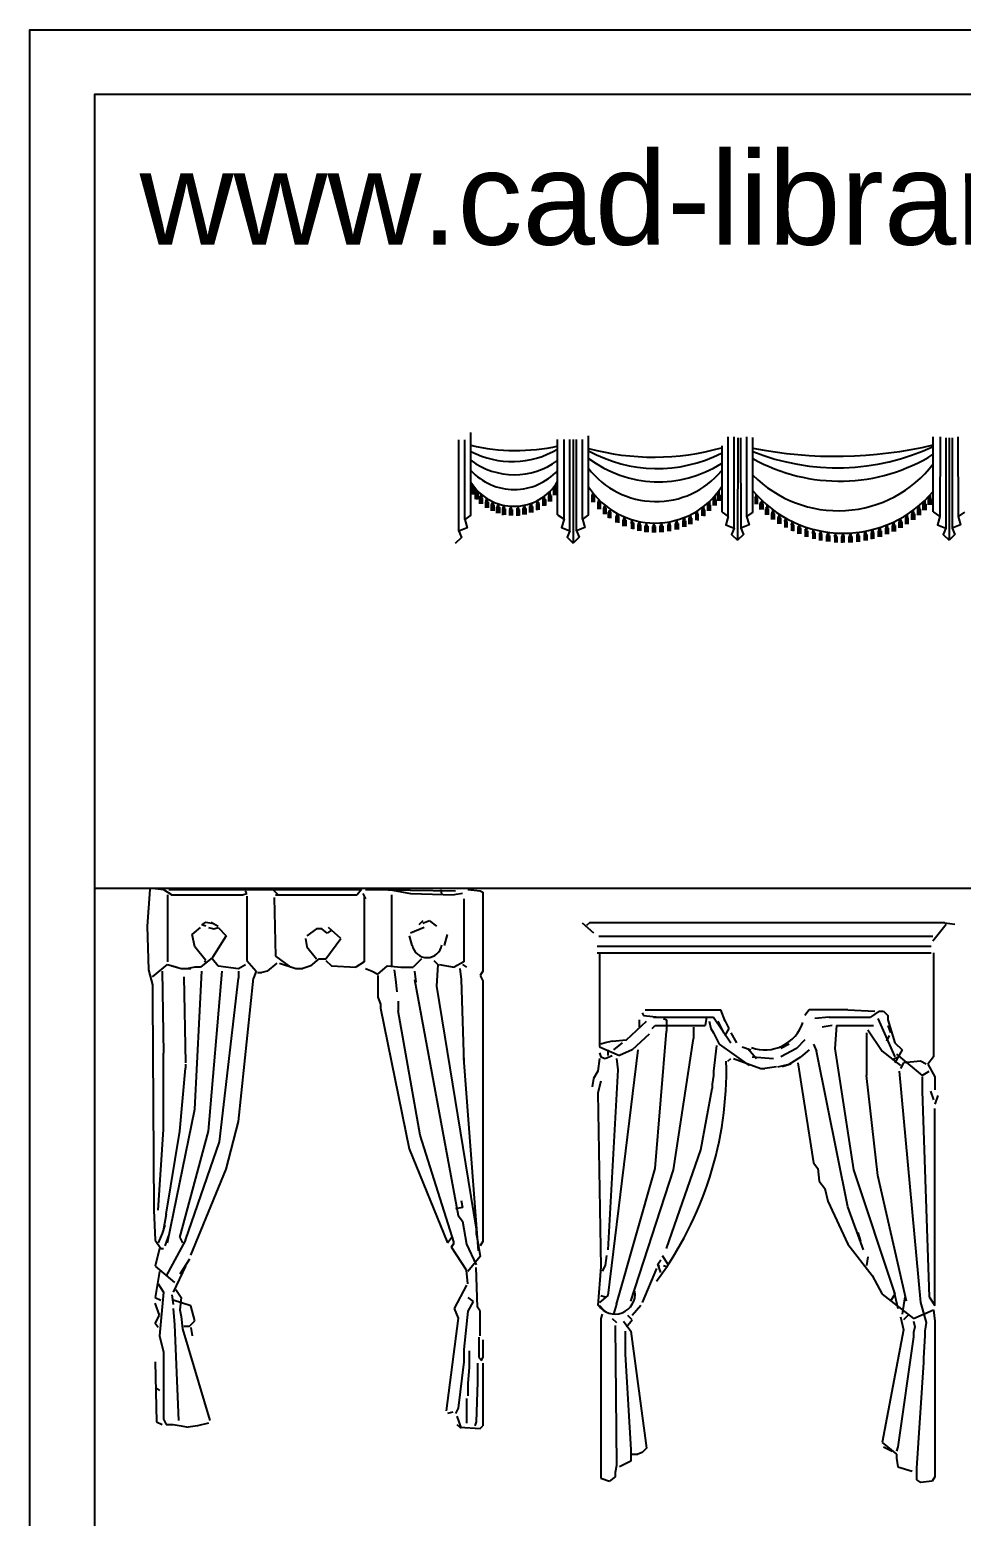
# Model space of a CAD drawing. Header units: inches. Extents: x 8.9 to 51.4, y 16 to 40.8.
# Drawn here: x 30.36 to 35.21, y 33.04 to 40.79 of the extents above; entities that cross this region are included whole.
import ezdxf

# ---------------------------------------------------------------- set-up
doc = ezdxf.new("R2010")
doc.units = ezdxf.units.IN
doc.header["$MEASUREMENT"] = 0
for name, color, linetype in [('02', 2, 'Continuous'), ('4', 4, 'Continuous'), ('kadrbm', 4, 'Continuous')]:
    doc.layers.add(name, color=color, linetype=linetype)
doc.styles.add('bmmm', font='swissel.ttf')

# ---------------------------------------------------------------- blocks, each defined once
blk = doc.blocks.new('kadrbm')
at = {"layer": 'kadrbm', "color": 4}
blk.add_lwpolyline([(0, 0), (0, 24.7972), (21, 24.7972), (21, 0), (0, 0)], close=True, dxfattribs=at)
blk.add_lwpolyline([(20.6631, 0.3257), (20.6631, 24.4603), (0.3369, 24.4603), (0.3369, 0.3257), (20.6631, 0.3257)], dxfattribs=at)
at = {"layer": 'kadrbm', "color": 211, "true_color": 0xf674fb, "style": 'bmmm'}
blk.add_text('www.cad-libraries.blogspot.com', height=0.485134, dxfattribs=at).set_placement((0.5726, 23.6772))

msp = doc.modelspace()

# ---------------------------------------------------------------- linework, layer by layer
at = {"layer": '02'}
for p, q in [((32.5967, 38.1775), (32.5967, 38.6527)), ((32.6271, 38.2373), (32.6271, 38.6527)), ((33.145, 38.2388), (33.145, 38.6541)), ((33.1755, 38.1789), (33.1755, 38.6541)), ((33.2098, 38.1789), (33.2098, 38.6541)), ((33.2402, 38.2388), (33.2402, 38.6541)), ((34.0009, 38.2529), (34.0009, 38.6683)), ((34.0314, 38.193), (34.0314, 38.6683)), ((34.0642, 38.6632), (34.0656, 38.193)), ((34.0949, 38.6683), (34.0961, 38.2529)), ((35.1045, 38.6683), (35.1033, 38.2529)), ((35.1351, 38.6632), (35.1337, 38.193)), ((35.1666, 38.6632), (35.168, 38.193)), ((35.1972, 38.6683), (35.1985, 38.2529)), ((32.6679, 38.4167), (32.6679, 38.4067)), ((32.6711, 38.4155), (32.6711, 38.4067)), ((33.0992, 38.417), (33.0992, 38.4036)), ((32.6771, 38.399), (32.662, 38.399)), ((32.6637, 38.399), (32.6637, 38.3672)), ((32.6694, 38.3989), (32.6694, 38.3677)), ((32.6726, 38.3989), (32.6726, 38.3677)), ((32.6771, 38.399), (32.6771, 38.3679)), ((32.6968, 38.3741), (32.6818, 38.3741)), ((32.6818, 38.3741), (32.6818, 38.3429)), ((32.6877, 38.3918), (32.6877, 38.3817)), ((32.6891, 38.3739), (32.6891, 38.3428)), ((32.6923, 38.3739), (32.6923, 38.3428)), ((32.6968, 38.3741), (32.6968, 38.3429)), ((32.705, 38.3509), (32.705, 38.3197)), ((32.7201, 38.3509), (32.705, 38.3509)), ((32.7067, 38.3509), (32.7067, 38.3191)), ((32.7109, 38.3686), (32.7109, 38.3585)), ((32.7124, 38.3507), (32.7124, 38.3196)), ((32.7141, 38.3673), (32.7141, 38.3585)), ((32.718, 38.3507), (32.718, 38.3196)), ((32.7396, 38.3479), (32.7396, 38.3374)), ((32.7428, 38.347), (32.7428, 38.3374)), ((33.0065, 38.3366), (33.0065, 38.3267)), ((33.0476, 38.3411), (33.0325, 38.3411)), ((33.0342, 38.3411), (33.0342, 38.3093)), ((33.0367, 38.341), (33.0367, 38.3098)), ((33.0384, 38.3579), (33.0384, 38.3488)), ((33.0416, 38.3603), (33.0416, 38.3488)), ((33.0455, 38.341), (33.0455, 38.3098)), ((33.0476, 38.3411), (33.0476, 38.31)), ((33.0773, 38.3635), (33.0623, 38.3635)), ((33.064, 38.3635), (33.064, 38.3317)), ((33.0682, 38.3817), (33.0682, 38.3711)), ((33.0696, 38.3633), (33.0696, 38.3322)), ((33.0714, 38.3845), (33.0714, 38.3711)), ((33.0728, 38.3633), (33.0728, 38.3322)), ((33.0773, 38.3635), (33.0773, 38.3323)), ((33.1052, 38.396), (33.0901, 38.396)), ((33.0901, 38.396), (33.0901, 38.3648)), ((33.0918, 38.396), (33.0918, 38.3642)), ((33.096, 38.4135), (33.096, 38.4036)), ((33.0975, 38.3958), (33.0975, 38.3647)), ((33.1031, 38.3958), (33.1031, 38.3647)), ((33.3025, 38.3597), (33.2874, 38.3597)), ((33.2894, 38.3595), (33.2894, 38.3284)), ((33.2933, 38.3786), (33.2933, 38.3674)), ((33.2951, 38.3595), (33.2951, 38.3284)), ((33.2965, 38.3745), (33.2965, 38.3674)), ((33.3008, 38.3597), (33.3008, 38.3279)), ((33.3025, 38.3597), (33.3025, 38.3285)), ((33.3245, 38.3427), (33.3245, 38.3312)), ((33.3277, 38.3395), (33.3277, 38.3312)), ((33.9362, 38.3422), (33.9211, 38.3422)), ((33.9211, 38.3422), (33.9211, 38.311)), ((33.9288, 38.342), (33.9288, 38.3109)), ((33.9302, 38.3598), (33.9302, 38.3498)), ((33.9344, 38.3422), (33.9344, 38.3104)), ((33.9362, 38.3422), (33.9362, 38.311)), ((33.9569, 38.3665), (33.9418, 38.3665)), ((33.9439, 38.3664), (33.9439, 38.3352)), ((33.9463, 38.3664), (33.9463, 38.3352)), ((33.951, 38.387), (33.951, 38.3742)), ((33.9552, 38.3665), (33.9552, 38.3347)), ((33.9569, 38.3665), (33.9569, 38.3354)), ((34.1531, 38.3494), (34.138, 38.3494)), ((34.1401, 38.3492), (34.1401, 38.3181)), ((34.1425, 38.3492), (34.1425, 38.3181)), ((34.144, 38.3698), (34.144, 38.357)), ((34.1472, 38.367), (34.1472, 38.357)), ((34.1489, 38.3492), (34.1489, 38.3181)), ((34.1514, 38.3494), (34.1514, 38.3176)), ((34.1749, 38.3378), (34.1749, 38.3296)), ((35.0241, 38.3362), (35.0241, 38.3249)), ((35.0578, 38.3448), (35.0427, 38.3448)), ((35.0427, 38.3448), (35.0427, 38.3136)), ((35.0469, 38.3446), (35.0469, 38.3135)), ((35.0487, 38.3623), (35.0487, 38.3524)), ((35.0519, 38.3644), (35.0519, 38.3524)), ((35.0533, 38.3446), (35.0533, 38.3135)), ((35.0578, 38.3448), (35.0578, 38.3136)), ((32.7487, 38.3297), (32.7337, 38.3297)), ((32.7354, 38.3297), (32.7354, 38.2979)), ((32.741, 38.3296), (32.741, 38.2984)), ((32.7442, 38.3296), (32.7442, 38.2984)), ((32.7487, 38.3297), (32.7487, 38.2986)), ((32.7789, 38.3147), (32.7638, 38.3147)), ((32.7655, 38.3147), (32.7655, 38.283)), ((32.768, 38.3146), (32.768, 38.2834)), ((32.7698, 38.3317), (32.7698, 38.3224)), ((32.7712, 38.3146), (32.7712, 38.2834)), ((32.773, 38.3311), (32.773, 38.3224)), ((32.7789, 38.3147), (32.7789, 38.2836)), ((32.7934, 38.3017), (32.7934, 38.2705)), ((32.8084, 38.3017), (32.7934, 38.3017)), ((32.7975, 38.3015), (32.7975, 38.2704)), ((32.7993, 38.3193), (32.7993, 38.3094)), ((32.8025, 38.3189), (32.8025, 38.3094)), ((32.8039, 38.3015), (32.8039, 38.2704)), ((32.8084, 38.3017), (32.8084, 38.2705)), ((32.8373, 38.2927), (32.8222, 38.2927)), ((32.8239, 38.2927), (32.8239, 38.261)), ((32.8264, 38.2926), (32.8264, 38.2614)), ((32.8282, 38.3114), (32.8282, 38.3004)), ((32.8314, 38.3114), (32.8314, 38.3004)), ((32.8353, 38.2926), (32.8353, 38.2614)), ((32.8373, 38.2927), (32.8373, 38.2616)), ((32.8743, 38.2905), (32.8592, 38.2905)), ((32.8609, 38.2905), (32.8609, 38.2587)), ((32.8634, 38.2904), (32.8634, 38.2592)), ((32.8651, 38.3081), (32.8651, 38.2982)), ((32.8666, 38.2904), (32.8666, 38.2592)), ((32.8683, 38.3087), (32.8683, 38.2982)), ((32.8743, 38.2905), (32.8743, 38.2594)), ((32.9115, 38.289), (32.8964, 38.289)), ((32.8981, 38.289), (32.8981, 38.2572)), ((32.9038, 38.2888), (32.9038, 38.2577)), ((32.9055, 38.3081), (32.9055, 38.2966)), ((32.907, 38.2888), (32.907, 38.2577)), ((32.9115, 38.289), (32.9115, 38.2578)), ((32.9304, 38.2944), (32.9304, 38.2633)), ((32.9455, 38.2944), (32.9304, 38.2944)), ((32.9346, 38.2943), (32.9346, 38.2631)), ((32.9396, 38.3122), (32.9396, 38.3021)), ((32.941, 38.2943), (32.941, 38.2631)), ((32.9455, 38.2944), (32.9455, 38.2633)), ((32.9655, 38.3048), (32.9655, 38.2737)), ((32.9806, 38.3048), (32.9655, 38.3048)), ((32.9697, 38.3047), (32.9697, 38.2735)), ((32.9729, 38.3047), (32.9729, 38.2735)), ((32.9746, 38.3223), (32.9746, 38.3125)), ((32.9806, 38.3048), (32.9806, 38.2737)), ((33.0006, 38.319), (33.0006, 38.2879)), ((33.0157, 38.319), (33.0006, 38.319)), ((33.0023, 38.319), (33.0023, 38.2872)), ((33.008, 38.3189), (33.008, 38.2877)), ((33.0136, 38.3189), (33.0136, 38.2877)), ((33.3337, 38.3235), (33.3186, 38.3235)), ((33.3206, 38.3234), (33.3206, 38.2922)), ((33.3231, 38.3234), (33.3231, 38.2922)), ((33.3263, 38.3234), (33.3263, 38.2922)), ((33.3337, 38.3235), (33.3337, 38.2924)), ((33.364, 38.2969), (33.3489, 38.2969)), ((33.351, 38.2968), (33.351, 38.2656)), ((33.3534, 38.2968), (33.3534, 38.2656)), ((33.3549, 38.3145), (33.3549, 38.3046)), ((33.3566, 38.2968), (33.3566, 38.2656)), ((33.3581, 38.312), (33.3581, 38.3046)), ((33.3623, 38.2969), (33.3623, 38.2651)), ((33.3905, 38.2768), (33.3754, 38.2768)), ((33.3754, 38.2768), (33.3754, 38.2457)), ((33.3799, 38.2767), (33.3799, 38.2455)), ((33.3831, 38.2767), (33.3831, 38.2455)), ((33.3846, 38.2921), (33.3846, 38.2845)), ((33.3863, 38.2767), (33.3863, 38.2455)), ((33.4207, 38.2697), (33.4207, 38.2606)), ((33.4239, 38.268), (33.4239, 38.2606)), ((33.8005, 38.261), (33.8005, 38.2529)), ((33.8037, 38.2628), (33.8037, 38.2529)), ((33.8439, 38.2649), (33.8288, 38.2649)), ((33.8308, 38.2647), (33.8308, 38.2336)), ((33.8333, 38.2647), (33.8333, 38.2336)), ((33.8347, 38.2799), (33.8347, 38.2725)), ((33.8379, 38.2825), (33.8379, 38.2725)), ((33.8397, 38.2647), (33.8397, 38.2336)), ((33.8421, 38.2649), (33.8421, 38.2331)), ((33.8772, 38.2875), (33.8621, 38.2875)), ((33.8621, 38.2875), (33.8621, 38.2564)), ((33.8666, 38.2874), (33.8666, 38.2562)), ((33.868, 38.3027), (33.868, 38.2952)), ((33.8712, 38.3052), (33.8712, 38.2952)), ((33.8755, 38.2875), (33.8755, 38.2557)), ((33.8772, 38.2875), (33.8772, 38.2564)), ((33.908, 38.3144), (33.8929, 38.3144)), ((33.8929, 38.3144), (33.8929, 38.2833)), ((33.8974, 38.3143), (33.8974, 38.2831)), ((33.8988, 38.3285), (33.8988, 38.3221)), ((33.902, 38.332), (33.902, 38.3221)), ((33.9038, 38.3143), (33.9038, 38.2831)), ((33.9062, 38.3144), (33.9062, 38.2826)), ((34.1808, 38.3219), (34.1658, 38.3219)), ((34.1658, 38.3219), (34.1658, 38.2907)), ((34.1678, 38.3217), (34.1678, 38.2906)), ((34.1735, 38.3217), (34.1735, 38.2906)), ((34.1808, 38.3219), (34.1808, 38.2907)), ((34.2099, 38.2932), (34.1949, 38.2932)), ((34.1949, 38.2932), (34.1949, 38.2621)), ((34.1969, 38.2931), (34.1969, 38.2619)), ((34.2008, 38.3143), (34.2008, 38.3009)), ((34.2026, 38.2931), (34.2026, 38.2619)), ((34.204, 38.3116), (34.204, 38.3009)), ((34.2082, 38.2932), (34.2082, 38.2614)), ((34.2404, 38.269), (34.2254, 38.269)), ((34.2254, 38.269), (34.2254, 38.2378)), ((34.2299, 38.2688), (34.2299, 38.2377)), ((34.2313, 38.2898), (34.2313, 38.2767)), ((34.2331, 38.2688), (34.2331, 38.2377)), ((34.2404, 38.269), (34.2404, 38.2378)), ((34.2632, 38.2673), (34.2632, 38.2547)), ((34.2664, 38.2646), (34.2664, 38.2547)), ((34.9295, 38.262), (34.9295, 38.2527)), ((34.9327, 38.2641), (34.9327, 38.2527)), ((34.9705, 38.2669), (34.9554, 38.2669)), ((34.9554, 38.2669), (34.9554, 38.2358)), ((34.9596, 38.2668), (34.9596, 38.2356)), ((34.9628, 38.2668), (34.9628, 38.2356)), ((34.9645, 38.2861), (34.9645, 38.2746)), ((34.9705, 38.2669), (34.9705, 38.2358)), ((35.001, 38.2912), (34.9859, 38.2912)), ((34.9859, 38.2912), (34.9859, 38.26)), ((34.9901, 38.291), (34.9901, 38.2599)), ((34.9933, 38.291), (34.9933, 38.2599)), ((34.995, 38.3101), (34.995, 38.2989)), ((35.001, 38.2912), (35.001, 38.26)), ((35.0301, 38.3173), (35.015, 38.3173)), ((35.015, 38.3173), (35.015, 38.2861)), ((35.0167, 38.3173), (35.0167, 38.2855)), ((35.0209, 38.3331), (35.0209, 38.3249)), ((35.0224, 38.3171), (35.0224, 38.286)), ((35.0301, 38.3173), (35.0301, 38.2861)), ((33.4298, 38.2529), (33.4147, 38.2529)), ((33.4147, 38.2529), (33.4147, 38.2218)), ((33.4168, 38.2528), (33.4168, 38.2216)), ((33.4256, 38.2528), (33.4256, 38.2216)), ((33.4281, 38.2529), (33.4281, 38.2211)), ((33.4661, 38.2337), (33.451, 38.2337)), ((33.451, 38.2337), (33.451, 38.2026)), ((33.4556, 38.2336), (33.4556, 38.2024)), ((33.457, 38.252), (33.457, 38.2414)), ((33.4588, 38.2336), (33.4588, 38.2024)), ((33.462, 38.2336), (33.462, 38.2024)), ((33.4661, 38.2337), (33.4661, 38.2026)), ((33.5063, 38.2196), (33.4912, 38.2196)), ((33.4957, 38.2195), (33.4957, 38.1883)), ((33.4972, 38.2372), (33.4972, 38.2273)), ((33.4989, 38.2195), (33.4989, 38.1883)), ((33.5046, 38.2196), (33.5046, 38.1878)), ((33.5063, 38.2196), (33.5063, 38.1885)), ((33.5439, 38.2098), (33.5288, 38.2098)), ((33.5288, 38.2098), (33.5288, 38.1786)), ((33.5333, 38.2096), (33.5333, 38.1785)), ((33.5348, 38.2274), (33.5348, 38.2175)), ((33.538, 38.2274), (33.538, 38.2175)), ((33.5397, 38.2096), (33.5397, 38.1785)), ((33.5439, 38.2098), (33.5439, 38.1786)), ((33.5811, 38.2038), (33.566, 38.2038)), ((33.566, 38.2038), (33.566, 38.1727)), ((33.568, 38.2037), (33.568, 38.1725)), ((33.5719, 38.2214), (33.5719, 38.2115)), ((33.5737, 38.2037), (33.5737, 38.1725)), ((33.5794, 38.2038), (33.5794, 38.172)), ((33.5811, 38.2038), (33.5811, 38.1727)), ((33.6208, 38.2017), (33.6057, 38.2017)), ((33.6057, 38.2017), (33.6057, 38.1705)), ((33.6078, 38.2015), (33.6078, 38.1704)), ((33.6117, 38.2193), (33.6117, 38.2093)), ((33.6134, 38.2015), (33.6134, 38.1704)), ((33.6191, 38.2017), (33.6191, 38.1699)), ((33.6595, 38.2023), (33.6444, 38.2023)), ((33.6444, 38.2023), (33.6444, 38.1711)), ((33.6464, 38.2021), (33.6464, 38.171)), ((33.6503, 38.22), (33.6503, 38.2099)), ((33.6521, 38.2021), (33.6521, 38.171)), ((33.6535, 38.2203), (33.6535, 38.2099)), ((33.6595, 38.2023), (33.6595, 38.1711)), ((33.7003, 38.2081), (33.6852, 38.2081)), ((33.6852, 38.2081), (33.6852, 38.1769)), ((33.6872, 38.2079), (33.6872, 38.1768)), ((33.6929, 38.2079), (33.6929, 38.1768)), ((33.6943, 38.2258), (33.6943, 38.2157)), ((33.6986, 38.2081), (33.6986, 38.1763)), ((33.7387, 38.2175), (33.7237, 38.2175)), ((33.7237, 38.2175), (33.7237, 38.1863)), ((33.7282, 38.2173), (33.7282, 38.1862)), ((33.7296, 38.234), (33.7296, 38.2251)), ((33.7314, 38.2173), (33.7314, 38.1862)), ((33.7328, 38.2351), (33.7328, 38.2251)), ((33.7387, 38.2175), (33.7387, 38.1863)), ((33.7781, 38.2311), (33.763, 38.2311)), ((33.763, 38.2311), (33.763, 38.2)), ((33.7675, 38.231), (33.7675, 38.1998)), ((33.7689, 38.2471), (33.7689, 38.2388)), ((33.7721, 38.2487), (33.7721, 38.2388)), ((33.7739, 38.231), (33.7739, 38.1998)), ((33.7781, 38.2311), (33.7781, 38.2)), ((33.8097, 38.2452), (33.7946, 38.2452)), ((33.7946, 38.2452), (33.7946, 38.2141)), ((33.7966, 38.2451), (33.7966, 38.2139)), ((33.8055, 38.2451), (33.8055, 38.2139)), ((33.8097, 38.2452), (33.8097, 38.2141)), ((34.2723, 38.2471), (34.2572, 38.2471)), ((34.2593, 38.2469), (34.2593, 38.2158)), ((34.2649, 38.2469), (34.2649, 38.2158)), ((34.2706, 38.2471), (34.2706, 38.2153)), ((34.2723, 38.2471), (34.2723, 38.2159)), ((34.3063, 38.2272), (34.2912, 38.2272)), ((34.2957, 38.227), (34.2957, 38.1959)), ((34.2971, 38.2465), (34.2971, 38.2349)), ((34.2989, 38.227), (34.2989, 38.1959)), ((34.3021, 38.227), (34.3021, 38.1959)), ((34.3063, 38.2272), (34.3063, 38.196)), ((34.3412, 38.2092), (34.3261, 38.2092)), ((34.3306, 38.209), (34.3306, 38.1779)), ((34.332, 38.2281), (34.332, 38.2168)), ((34.3338, 38.209), (34.3338, 38.1779)), ((34.3395, 38.2092), (34.3395, 38.1774)), ((34.3412, 38.2092), (34.3412, 38.178)), ((34.3765, 38.1939), (34.3614, 38.1939)), ((34.3635, 38.1938), (34.3635, 38.1626)), ((34.3674, 38.2123), (34.3674, 38.2016)), ((34.3691, 38.1938), (34.3691, 38.1626)), ((34.3748, 38.1939), (34.3748, 38.1622)), ((34.3765, 38.1939), (34.3765, 38.1628)), ((34.4043, 38.1985), (34.4043, 38.1864)), ((34.4075, 38.1974), (34.4075, 38.1864)), ((34.442, 38.1871), (34.442, 38.1766)), ((34.7506, 38.185), (34.7506, 38.1755)), ((34.7538, 38.1858), (34.7538, 38.1755)), ((34.7883, 38.1958), (34.7883, 38.1864)), ((34.7915, 38.1969), (34.7915, 38.1864)), ((34.8344, 38.1919), (34.8193, 38.1919)), ((34.8193, 38.1919), (34.8193, 38.1607)), ((34.8235, 38.1917), (34.8235, 38.1606)), ((34.8253, 38.209), (34.8253, 38.1996)), ((34.8285, 38.2103), (34.8285, 38.1996)), ((34.8299, 38.1917), (34.8299, 38.1606)), ((34.8344, 38.1919), (34.8344, 38.1607)), ((34.8697, 38.2071), (34.8547, 38.2071)), ((34.8547, 38.2071), (34.8547, 38.176)), ((34.8564, 38.2071), (34.8564, 38.1753)), ((34.8606, 38.2242), (34.8606, 38.2148)), ((34.862, 38.207), (34.862, 38.1758)), ((34.8638, 38.2258), (34.8638, 38.2148)), ((34.8697, 38.2071), (34.8697, 38.176)), ((34.9046, 38.2251), (34.8895, 38.2251)), ((34.8895, 38.2251), (34.8895, 38.194)), ((34.8937, 38.225), (34.8937, 38.1938)), ((34.8955, 38.242), (34.8955, 38.2328)), ((34.8987, 38.2437), (34.8987, 38.2328)), ((34.9001, 38.225), (34.9001, 38.1938)), ((34.9046, 38.2251), (34.9046, 38.194)), ((34.9386, 38.245), (34.9235, 38.245)), ((34.9235, 38.245), (34.9235, 38.2139)), ((34.9277, 38.2449), (34.9277, 38.2137)), ((34.9341, 38.2449), (34.9341, 38.2137)), ((34.9366, 38.2449), (34.9366, 38.2137)), ((34.4135, 38.1787), (34.3984, 38.1787)), ((34.4004, 38.1786), (34.4004, 38.1474)), ((34.4029, 38.1786), (34.4029, 38.1474)), ((34.4061, 38.1786), (34.4061, 38.1474)), ((34.4135, 38.1787), (34.4135, 38.1476)), ((34.4511, 38.1689), (34.4361, 38.1689)), ((34.4406, 38.1688), (34.4406, 38.1376)), ((34.4438, 38.1688), (34.4438, 38.1376)), ((34.447, 38.1688), (34.447, 38.1376)), ((34.4511, 38.1689), (34.4511, 38.1378)), ((34.4888, 38.1604), (34.4737, 38.1604)), ((34.4758, 38.1602), (34.4758, 38.1291)), ((34.4782, 38.1602), (34.4782, 38.1291)), ((34.4797, 38.1783), (34.4797, 38.168)), ((34.4829, 38.1779), (34.4829, 38.168)), ((34.4846, 38.1602), (34.4846, 38.1291)), ((34.4871, 38.1604), (34.4871, 38.1286)), ((34.5276, 38.1544), (34.5125, 38.1544)), ((34.5125, 38.1544), (34.5125, 38.1232)), ((34.517, 38.1542), (34.517, 38.1231)), ((34.5185, 38.1719), (34.5185, 38.162)), ((34.5217, 38.1719), (34.5217, 38.162)), ((34.5234, 38.1542), (34.5234, 38.1231)), ((34.5276, 38.1544), (34.5276, 38.1232)), ((34.5662, 38.1499), (34.5511, 38.1499)), ((34.5556, 38.1497), (34.5556, 38.1186)), ((34.5571, 38.1674), (34.5571, 38.1575)), ((34.5588, 38.1497), (34.5588, 38.1186)), ((34.562, 38.1497), (34.562, 38.1186)), ((34.5662, 38.1499), (34.5662, 38.1187)), ((34.5904, 38.1487), (34.5904, 38.1176)), ((34.6054, 38.1487), (34.5904, 38.1487)), ((34.5921, 38.1487), (34.5921, 38.1169)), ((34.5963, 38.1663), (34.5963, 38.1564)), ((34.6009, 38.1486), (34.6009, 38.1174)), ((34.6034, 38.1486), (34.6034, 38.1174)), ((34.6447, 38.1499), (34.6296, 38.1499)), ((34.6296, 38.1499), (34.6296, 38.1187)), ((34.6338, 38.1497), (34.6338, 38.1186)), ((34.6356, 38.1674), (34.6356, 38.1575)), ((34.6388, 38.1674), (34.6388, 38.1575)), ((34.6402, 38.1497), (34.6402, 38.1186)), ((34.6447, 38.1499), (34.6447, 38.1187)), ((34.6833, 38.1533), (34.6682, 38.1533)), ((34.6699, 38.1533), (34.6699, 38.1215)), ((34.6742, 38.1709), (34.6742, 38.161)), ((34.6756, 38.1532), (34.6756, 38.122)), ((34.6774, 38.1712), (34.6774, 38.161)), ((34.6788, 38.1532), (34.6788, 38.122)), ((34.6833, 38.1533), (34.6833, 38.1222)), ((34.7221, 38.1593), (34.707, 38.1593)), ((34.7087, 38.1593), (34.7087, 38.1275)), ((34.713, 38.1769), (34.713, 38.167)), ((34.7144, 38.1592), (34.7144, 38.128)), ((34.7162, 38.1774), (34.7162, 38.167)), ((34.7176, 38.1592), (34.7176, 38.128)), ((34.7221, 38.1593), (34.7221, 38.1282)), ((34.7598, 38.1679), (34.7447, 38.1679)), ((34.7447, 38.1679), (34.7447, 38.1367)), ((34.7464, 38.1679), (34.7464, 38.1361)), ((34.7553, 38.1677), (34.7553, 38.1366)), ((34.7577, 38.1677), (34.7577, 38.1366)), ((34.7974, 38.1787), (34.7823, 38.1787)), ((34.7823, 38.1787), (34.7823, 38.1476)), ((34.7865, 38.1786), (34.7865, 38.1474)), ((34.7954, 38.1786), (34.7954, 38.1474)), ((34.7974, 38.1787), (34.7974, 38.1476)), ((30.9866, 36.3108), (30.9723, 36.1187)), ((31.0008, 36.3179), (31.0577, 36.3108)), ((31.0577, 36.3108), (31.1004, 36.2823)), ((31.079, 36.2823), (31.079, 35.9338)), ((31.0861, 36.3108), (32.0889, 36.3108)), ((31.1004, 36.2823), (31.4702, 36.2823)), ((31.4702, 36.2823), (31.4915, 36.2894)), ((31.4915, 36.2894), (31.4844, 36.3037)), ((31.4915, 36.2752), (31.4915, 35.9409)), ((31.6266, 36.3108), (31.6551, 36.2823)), ((31.6338, 36.2681), (31.6409, 35.9623)), ((31.6409, 36.2823), (32.0676, 36.2823)), ((32.0889, 36.3108), (32.0676, 36.2823)), ((32.096, 36.2894), (32.1103, 36.261)), ((32.1031, 36.2752), (32.1031, 35.9338)), ((32.1103, 36.3108), (32.5797, 36.3037)), ((32.2312, 36.3108), (32.345, 36.2894)), ((32.2454, 36.2823), (32.2454, 35.9125)), ((32.345, 36.2894), (32.5725, 36.2823)), ((32.5014, 36.3108), (32.5085, 36.2823)), ((32.6152, 36.2894), (32.5725, 36.2823)), ((32.6223, 36.261), (32.6223, 35.9338)), ((32.6437, 36.3108), (32.7077, 36.3037)), ((32.7077, 36.3037), (32.7219, 36.2965)), ((32.7219, 36.2965), (32.7219, 35.8841)), ((30.9723, 36.1187), (30.9795, 35.8912)), ((31.207, 36.0761), (31.2497, 36.1116)), ((31.2568, 36.1259), (31.2782, 36.1401)), ((31.2782, 36.1187), (31.2568, 36.1259)), ((31.2782, 36.1401), (31.3208, 36.133)), ((31.2924, 36.1116), (31.3208, 36.1045)), ((31.3066, 36.1401), (31.3422, 36.1187)), ((31.3208, 36.1045), (31.3422, 36.1116)), ((31.3422, 36.1116), (31.3848, 36.069)), ((31.8542, 36.1045), (31.8044, 36.069)), ((31.8827, 36.1045), (31.8542, 36.1045)), ((31.9111, 36.0832), (31.8827, 36.1045)), ((31.9325, 36.0974), (31.9111, 36.0832)), ((31.9822, 36.0547), (31.9182, 36.1116)), ((32.4161, 36.1116), (32.345, 36.0832)), ((32.409, 36.1472), (32.3876, 36.1259)), ((32.4445, 36.1472), (32.409, 36.133)), ((32.4445, 36.1472), (32.4801, 36.1187)), ((33.2395, 36.1369), (33.2991, 36.0848)), ((33.2767, 36.1369), (33.2619, 36.122)), ((35.1294, 36.1369), (33.2767, 36.1369)), ((35.1294, 36.1369), (35.1814, 36.1294)), ((31.2213, 36.0121), (31.207, 36.0761)), ((31.3848, 36.069), (31.3137, 35.9552)), ((31.7973, 36.0547), (31.8044, 36.0121)), ((31.904, 35.9481), (31.9822, 36.0547)), ((32.3378, 36.069), (32.3521, 36.0192)), ((32.5228, 36.0192), (32.537, 36.0761)), ((31.2782, 35.9409), (31.2213, 36.0121)), ((31.3137, 35.9552), (31.2497, 35.9054)), ((31.271, 35.9338), (31.2782, 35.9409)), ((31.3137, 35.9481), (31.3422, 35.9125)), ((31.4915, 35.9409), (31.5413, 35.8841)), ((31.6409, 35.9623), (31.7191, 35.9054)), ((31.8044, 36.0121), (31.8542, 35.9481)), ((31.8258, 35.9125), (31.8685, 35.9481)), ((31.8685, 35.9481), (31.904, 35.9481)), ((31.904, 35.9409), (31.9325, 35.9125)), ((32.4019, 35.9481), (32.3592, 35.9054)), ((32.4659, 35.9409), (32.4872, 35.9196)), ((33.3288, 35.9806), (33.3288, 35.4896)), ((35.0698, 35.9806), (35.0698, 35.4375)), ((30.9795, 35.8912), (31.0008, 35.8129)), ((31.0008, 35.8556), (31.079, 35.9196)), ((31.0506, 35.8841), (31.0577, 35.4573)), ((31.079, 35.9196), (31.1288, 35.9054)), ((31.1004, 35.9125), (31.1501, 35.8983)), ((31.1501, 35.8983), (31.1999, 35.8983)), ((31.2213, 35.9054), (31.1857, 35.8983)), ((31.2497, 35.9054), (31.2213, 35.9054)), ((31.2213, 35.1657), (31.2568, 35.8841)), ((31.2924, 35.0519), (31.3635, 35.8841)), ((31.3422, 35.9125), (31.4488, 35.8983)), ((31.4488, 35.8983), (31.4844, 35.9196)), ((31.4488, 35.8841), (31.4488, 35.8485)), ((31.5413, 35.8841), (31.5271, 35.8485)), ((31.5484, 35.8769), (31.5697, 35.8769)), ((31.5982, 35.8841), (31.5697, 35.8769)), ((31.648, 35.9267), (31.5982, 35.8841)), ((31.6622, 35.9267), (31.7475, 35.8983)), ((31.7475, 35.8983), (31.7831, 35.8983)), ((31.8258, 35.9125), (31.7831, 35.8983)), ((31.9325, 35.9125), (32.0605, 35.9054)), ((32.1031, 35.9338), (32.0605, 35.9054)), ((32.1103, 35.8983), (32.1458, 35.8841)), ((32.1458, 35.8841), (32.1743, 35.8698)), ((32.1743, 35.8698), (32.2241, 35.9125)), ((32.1743, 35.8627), (32.1743, 35.7489)), ((32.2241, 35.9125), (32.2952, 35.9054)), ((32.2596, 35.8912), (32.2667, 35.8414)), ((32.2952, 35.9054), (32.3592, 35.9054)), ((32.3663, 35.8841), (32.3734, 35.8272)), ((32.4872, 35.9196), (32.4801, 35.8058)), ((32.4943, 35.9196), (32.5725, 35.9054)), ((32.6223, 35.9338), (32.5725, 35.9054)), ((32.601, 35.8983), (32.6081, 35.8414)), ((32.6152, 35.9196), (32.6365, 35.9054)), ((32.7219, 35.8841), (32.7077, 35.8627)), ((32.7077, 35.8627), (32.7219, 35.8343)), ((31.0008, 35.8129), (31.0008, 35.7418)), ((31.1644, 35.8556), (31.1715, 35.4075)), ((31.3493, 34.9951), (31.4488, 35.8485)), ((31.4488, 35.1017), (31.5271, 35.8485)), ((32.2667, 35.8414), (32.2738, 35.7774)), ((32.3663, 35.8414), (32.5939, 34.611)), ((32.4801, 35.8058), (32.6863, 34.5399)), ((32.6081, 35.8414), (32.6223, 35.4075)), ((32.7219, 35.8343), (32.7219, 34.4759)), ((31.0008, 35.7418), (31.0079, 34.6395)), ((32.1743, 35.7489), (32.1885, 35.7134)), ((32.1885, 35.7134), (32.1885, 35.692)), ((32.2809, 35.7276), (32.2809, 35.6778)), ((32.1885, 35.692), (32.3378, 34.9595)), ((32.3947, 35.0306), (32.2809, 35.6778)), ((33.5371, 35.6309), (33.5371, 35.5937)), ((33.552, 35.6681), (33.5595, 35.6532)), ((33.5595, 35.6532), (33.6413, 35.6458)), ((33.5669, 35.683), (33.9612, 35.683)), ((33.6115, 35.6458), (33.924, 35.6458)), ((33.6636, 35.6384), (33.6785, 35.6309)), ((33.6785, 35.6309), (33.6785, 35.5714)), ((33.8868, 35.6458), (33.8794, 35.6012)), ((33.924, 35.6458), (34.0133, 35.5119)), ((33.9836, 35.6235), (33.9612, 35.683)), ((34.0059, 35.5863), (33.9761, 35.6458)), ((34.4225, 35.683), (34.4002, 35.6532)), ((34.6234, 35.683), (34.4225, 35.683)), ((34.5267, 35.6458), (34.4523, 35.6384)), ((34.5267, 35.6458), (34.7425, 35.6458)), ((34.6234, 35.683), (34.7648, 35.6756)), ((34.7871, 35.6756), (34.7425, 35.6458)), ((34.7797, 35.6384), (34.869, 35.4375)), ((34.7871, 35.6756), (34.8094, 35.6756)), ((34.8094, 35.6756), (34.8318, 35.6532)), ((34.8318, 35.6532), (34.8318, 35.6309)), ((34.8318, 35.6309), (34.869, 35.5119)), ((33.4702, 35.5268), (33.5743, 35.6235)), ((33.5892, 35.5565), (33.4999, 35.4747)), ((33.6041, 35.5863), (33.619, 35.6012)), ((33.619, 35.6012), (33.8794, 35.6012)), ((33.619, 34.8571), (33.6785, 35.5714)), ((33.8199, 35.5937), (33.8199, 35.5342)), ((33.9017, 35.6235), (33.9092, 35.5863)), ((33.9092, 35.5863), (33.924, 35.564)), ((33.924, 35.564), (33.9538, 35.5044)), ((33.9464, 35.6235), (33.9761, 35.564)), ((33.9836, 35.5491), (34.0059, 35.5863)), ((34.0133, 35.564), (34.0431, 35.5119)), ((34.5416, 35.6012), (34.4895, 35.5937)), ((34.5639, 35.6012), (34.5565, 35.4821)), ((34.5639, 35.6012), (34.7573, 35.6012)), ((34.7201, 35.564), (34.7201, 35.3407)), ((34.7276, 35.5788), (34.802, 35.4672)), ((34.8392, 35.5491), (34.8243, 35.5193)), ((34.8318, 35.6012), (34.8466, 35.564)), ((33.3288, 35.4896), (33.433, 35.4449)), ((33.3586, 35.5119), (33.3363, 35.5044)), ((33.3958, 35.5193), (33.3586, 35.5119)), ((33.5297, 35.4747), (33.3735, 34.1949)), ((33.3735, 35.4747), (33.3735, 35.4449)), ((33.3958, 35.5193), (33.4702, 35.5268)), ((33.4479, 35.5119), (33.4032, 35.4747)), ((33.4999, 35.4747), (33.433, 35.4449)), ((33.7157, 34.8497), (33.8199, 35.5342)), ((33.9389, 35.497), (33.924, 35.3631)), ((33.9538, 35.5044), (34.11, 35.3928)), ((34.0728, 35.4896), (34.1175, 35.4747)), ((34.1026, 35.4821), (34.1472, 35.43)), ((34.3184, 35.5044), (34.2737, 35.4821)), ((34.3556, 35.4821), (34.2737, 35.4375)), ((34.4002, 35.5268), (34.3556, 35.4821)), ((34.4225, 35.4747), (34.3779, 35.4375)), ((34.4449, 35.5044), (34.4597, 35.4672)), ((34.5565, 35.4821), (34.6532, 34.8497)), ((34.869, 35.5119), (34.9062, 35.4747)), ((34.9062, 35.4747), (34.869, 35.4077)), ((31.0577, 35.0591), (31.0577, 35.4573)), ((31.1715, 35.4004), (31.1715, 35.3791)), ((33.3288, 35.43), (33.3214, 35.3631)), ((33.3288, 35.4598), (33.3363, 35.4375)), ((33.3363, 35.4375), (33.3586, 35.43)), ((33.3586, 35.43), (33.3958, 35.4449)), ((33.4181, 35.43), (33.4255, 35.3705)), ((33.9984, 35.4152), (34.0133, 35.43)), ((34.0282, 35.43), (34.1696, 35.3779)), ((34.1249, 35.4375), (34.2365, 35.43)), ((34.2589, 35.3854), (34.3184, 35.4003)), ((34.3258, 35.4003), (34.2812, 35.3854)), ((34.3184, 35.4003), (34.3779, 35.4375)), ((34.363, 35.4077), (34.4449, 34.8869)), ((34.6234, 34.6562), (34.4597, 35.4672)), ((34.802, 35.4672), (34.8987, 35.3928)), ((34.8913, 35.4375), (34.8541, 35.4226)), ((34.8764, 35.4524), (35.0103, 35.3407)), ((34.9136, 35.4077), (34.8987, 35.3779)), ((35.0029, 35.4152), (34.9136, 35.4077)), ((35.0326, 35.4003), (35.0029, 35.4152)), ((35.0698, 35.4375), (35.0401, 35.4003)), ((35.0401, 35.4003), (35.0773, 35.3333)), ((31.143, 35.0519), (31.1715, 35.3791)), ((33.2991, 35.3259), (33.2916, 35.2812)), ((33.3214, 35.3631), (33.2991, 35.3259)), ((33.4255, 35.3705), (33.3735, 34.433)), ((33.924, 35.3407), (33.9166, 35.2961)), ((33.924, 35.3631), (33.924, 35.3407)), ((34.1696, 35.3779), (34.1919, 35.3779)), ((34.2514, 35.3854), (34.1919, 35.3779)), ((34.7797, 34.8199), (34.7201, 35.3407)), ((34.8913, 35.3631), (35.0029, 34.1577)), ((35.0103, 35.3407), (35.0475, 35.3631)), ((35.0103, 35.3333), (35.0103, 35.2589)), ((35.0773, 35.3333), (35.0773, 35.2663)), ((33.3363, 35.311), (33.3214, 35.2515)), ((33.3214, 35.2515), (33.3363, 34.3438)), ((33.8571, 34.9539), (33.9166, 35.2738)), ((33.9166, 35.2961), (33.9166, 35.2738)), ((35.0103, 35.2589), (35.0475, 34.1875)), ((35.055, 35.2589), (35.0698, 35.2143)), ((31.079, 34.4688), (31.2213, 35.1657)), ((35.0922, 35.2366), (35.0773, 35.1919)), ((35.0773, 34.1429), (35.0773, 35.1696)), ((31.3848, 34.8528), (31.4488, 35.1017)), ((31.0292, 34.6395), (31.0577, 35.0591)), ((31.0719, 34.6181), (31.143, 35.0519)), ((31.143, 34.4972), (31.2924, 35.0519)), ((32.5725, 34.4688), (32.3947, 35.0306)), ((31.1715, 34.483), (31.3493, 34.9951)), ((32.3378, 34.9595), (32.537, 34.4688)), ((33.6785, 34.4405), (33.8571, 34.9539)), ((31.1999, 34.4048), (31.3848, 34.8528)), ((33.4181, 34.1503), (33.619, 34.8571)), ((34.4449, 34.8869), (34.4672, 34.8571)), ((34.4672, 34.8571), (34.4746, 34.7902)), ((33.4925, 34.1652), (33.7157, 34.8497)), ((34.4746, 34.7902), (34.5044, 34.753)), ((34.6532, 34.8497), (34.869, 34.2024)), ((34.9285, 34.1652), (34.7797, 34.8199)), ((34.5044, 34.753), (34.5193, 34.686)), ((31.0079, 34.6395), (31.015, 34.483)), ((32.6152, 34.6537), (32.5797, 34.6466)), ((32.6081, 34.6892), (32.6152, 34.6537)), ((34.5193, 34.686), (34.6234, 34.4628)), ((34.7053, 34.433), (34.6234, 34.6562)), ((31.0648, 34.5612), (31.0506, 34.5185)), ((31.0719, 34.6181), (31.0577, 34.5399)), ((32.5939, 34.611), (32.6152, 34.5826)), ((32.6152, 34.5826), (32.6365, 34.4617)), ((31.015, 34.483), (31.0435, 34.4403)), ((31.0506, 34.5185), (31.0292, 34.4688)), ((31.0861, 34.5114), (31.0648, 34.4545)), ((31.1715, 34.483), (31.0719, 34.2981)), ((31.143, 34.4972), (31.1573, 34.4688)), ((32.537, 34.4688), (32.5583, 34.4972)), ((32.5583, 34.4474), (32.5725, 34.4688)), ((32.6863, 34.5399), (32.6863, 34.5185)), ((32.6863, 34.5185), (32.6934, 34.483)), ((32.6934, 34.483), (32.7077, 34.3976)), ((32.7219, 34.4759), (32.7077, 34.4545)), ((34.6755, 34.5223), (34.6904, 34.4777)), ((31.0363, 34.4403), (31.015, 34.3479)), ((31.0435, 34.4403), (31.0577, 34.4403)), ((32.6365, 34.3265), (32.5583, 34.4474)), ((32.6365, 34.4617), (32.6863, 34.355)), ((32.7077, 34.3976), (32.6437, 34.3194)), ((33.366, 34.4033), (33.3586, 34.3512)), ((33.6562, 34.4033), (33.686, 34.3586)), ((34.6234, 34.4628), (34.7499, 34.2991)), ((34.7276, 34.3958), (34.7201, 34.3512)), ((31.015, 34.3479), (31.1146, 34.2625)), ((31.0363, 34.3194), (31.015, 34.1843)), ((31.1715, 34.3479), (31.1075, 34.2127)), ((31.1928, 34.3834), (31.143, 34.3052)), ((32.6437, 34.2554), (32.6365, 34.3265)), ((32.6934, 34.1345), (32.6863, 34.3407)), ((33.3363, 34.3438), (33.3214, 34.1429)), ((33.3586, 34.3512), (33.3437, 34.3214)), ((33.6264, 34.3363), (33.552, 34.1577)), ((33.6339, 34.3586), (33.6487, 34.381)), ((33.6339, 34.3586), (33.6413, 34.3438)), ((33.6487, 34.314), (33.6339, 34.3586)), ((33.6636, 34.3512), (33.686, 34.3438)), ((31.0292, 34.2554), (31.0577, 34.2127)), ((32.6365, 34.2483), (32.5725, 34.1274)), ((34.7499, 34.2991), (34.802, 34.2024)), ((31.015, 34.1843), (31.0435, 34.1701)), ((31.0363, 34.0918), (31.015, 34.1558)), ((31.0577, 34.2127), (31.0363, 33.9851)), ((31.1004, 34.1985), (31.1075, 34.1487)), ((31.1999, 34.1416), (31.1075, 34.1701)), ((31.1217, 34.227), (31.1501, 34.1843)), ((31.1501, 34.1843), (31.143, 34.1203)), ((32.6437, 34.1843), (32.6721, 34.1629)), ((32.6721, 34.1629), (32.6437, 34.1132)), ((33.3735, 34.1949), (33.3288, 34.1577)), ((33.3363, 34.1949), (33.3586, 34.1875)), ((34.802, 34.2024), (34.9657, 34.0759)), ((34.869, 34.2024), (34.8466, 34.1652)), ((34.8615, 34.2247), (34.8838, 34.128)), ((34.921, 34.1875), (34.9062, 34.0982)), ((35.0029, 34.1577), (35.0326, 34.0536)), ((35.0475, 34.1875), (35.0773, 34.1429)), ((31.015, 34.0492), (31.0363, 34.0918)), ((31.1075, 34.1274), (31.1146, 34.042)), ((31.143, 34.1203), (31.1501, 34.0847)), ((31.1501, 34.0847), (31.1573, 34.0207)), ((31.2213, 34.0634), (31.1999, 34.1416)), ((32.5939, 34.0776), (32.5299, 33.594)), ((32.5725, 34.1274), (32.5939, 34.0776)), ((32.6437, 34.1132), (32.6223, 33.914)), ((32.7077, 34.1132), (32.6934, 34.1345)), ((32.7077, 33.9851), (32.7077, 34.1132)), ((33.3288, 34.1429), (33.3511, 34.1205)), ((33.3437, 34.0982), (33.3363, 34.0759)), ((33.4181, 34.1503), (33.4032, 34.0982)), ((33.4999, 34.0685), (33.4776, 34.0908)), ((33.5446, 34.1429), (33.4999, 34.0908)), ((34.8987, 34.0833), (34.9136, 34.0164)), ((34.9359, 34.0908), (34.9136, 34.0685)), ((34.9657, 34.0759), (35.0698, 34.1205)), ((35.0698, 34.1205), (35.0773, 34.061)), ((31.0292, 34.0278), (31.015, 34.0492)), ((31.1146, 34.042), (31.1359, 33.5442)), ((31.1573, 34.0207), (31.2995, 33.5442)), ((31.1644, 34.0349), (31.1928, 34.0349)), ((31.1928, 34.0349), (31.2213, 34.0634)), ((31.1999, 34.0278), (31.207, 33.9851)), ((33.3363, 34.0759), (33.3363, 33.2426)), ((33.3958, 34.0759), (33.4181, 34.0536)), ((33.4107, 34.0387), (33.4181, 33.3096)), ((33.4553, 34.061), (33.4925, 34.0089)), ((33.4627, 34.0089), (33.4627, 33.8899)), ((33.4702, 34.0313), (33.4999, 34.0685)), ((33.4925, 34.0089), (33.5743, 33.3988)), ((34.9136, 34.0164), (34.802, 33.4286)), ((34.9657, 34.061), (34.9731, 34.0313)), ((34.9731, 34.0313), (34.9657, 34.0015)), ((34.9657, 34.0015), (34.9657, 33.9792)), ((35.0326, 34.0536), (35.0252, 34.0089)), ((35.0252, 34.0089), (35.0252, 33.9866)), ((35.0773, 34.061), (35.0773, 33.25)), ((31.0363, 33.9851), (31.0577, 33.8998)), ((32.7006, 33.978), (32.7006, 33.8714)), ((32.7219, 33.9638), (32.7219, 33.8714)), ((34.9657, 33.9792), (34.8838, 33.4063)), ((35.0252, 33.9866), (35.0178, 33.8676)), ((31.015, 33.85), (31.0221, 33.5371)), ((31.0577, 33.8998), (31.0577, 33.5513)), ((32.6223, 33.85), (32.5939, 33.6082)), ((32.6223, 33.914), (32.6223, 33.85)), ((32.6508, 33.9069), (32.6508, 33.8216)), ((32.7006, 33.8714), (32.7148, 33.8571)), ((32.7148, 33.8571), (32.7219, 33.8714)), ((33.4627, 33.8899), (33.4925, 33.3914)), ((35.0178, 33.8453), (34.9806, 33.2947)), ((35.0178, 33.8676), (35.0178, 33.8453)), ((32.6508, 33.8216), (32.6437, 33.7362)), ((32.6934, 33.8429), (32.6934, 33.7433)), ((32.7219, 33.8429), (32.7219, 33.5158)), ((31.015, 33.7149), (31.0363, 33.7007)), ((32.6437, 33.7362), (32.6437, 33.6722)), ((32.6934, 33.7433), (32.6863, 33.5371)), ((32.6365, 33.658), (32.6365, 33.53)), ((31.0221, 33.5371), (31.0506, 33.5229)), ((31.0577, 33.5513), (31.0719, 33.5229)), ((32.5654, 33.5869), (32.537, 33.5798)), ((32.5939, 33.6082), (32.5797, 33.5798)), ((32.5868, 33.5655), (32.6081, 33.5015)), ((32.6863, 33.5371), (32.6792, 33.5158)), ((31.0719, 33.5229), (31.1075, 33.5229)), ((31.1075, 33.5229), (31.1501, 33.5158)), ((31.1501, 33.5158), (31.1857, 33.5086)), ((31.2355, 33.5158), (31.1857, 33.5086)), ((31.2924, 33.53), (31.2355, 33.5158)), ((32.5868, 33.5229), (32.601, 33.5086)), ((32.601, 33.5086), (32.7077, 33.5015)), ((32.7077, 33.5015), (32.7219, 33.5158)), ((33.4925, 33.3914), (33.4925, 33.3319)), ((33.5743, 33.3988), (33.552, 33.3765)), ((34.802, 33.4286), (34.8764, 33.3691)), ((34.8094, 33.4063), (34.8541, 33.384)), ((34.8838, 33.4063), (34.8764, 33.384)), ((33.4181, 33.3096), (33.4107, 33.2724)), ((33.4925, 33.3319), (33.433, 33.3021)), ((33.4999, 33.3691), (33.5297, 33.3691)), ((33.552, 33.3765), (33.5297, 33.3691)), ((34.8764, 33.3691), (34.8764, 33.3468)), ((34.8764, 33.3468), (34.8838, 33.3021)), ((34.8838, 33.3021), (34.9582, 33.2798)), ((33.3363, 33.2426), (33.3809, 33.2277)), ((33.4107, 33.25), (33.3809, 33.2277)), ((33.4107, 33.2724), (33.4107, 33.25)), ((34.9806, 33.2947), (34.9806, 33.2352)), ((34.9806, 33.2352), (35.0029, 33.2203)), ((35.0624, 33.2277), (35.0029, 33.2203)), ((35.0773, 33.25), (35.0624, 33.2277))]:
    msp.add_line(p, q, dxfattribs=at)
for points in [[(35.136, 36.1277), (35.0665, 36.0414)], [(33.317, 36.0156), (35.0586, 36.0156)], [(33.326, 36.0672), (35.0665, 36.0672)], [(33.317, 35.9808), (35.0586, 35.9808)], [(32.6215, 35.4313), (32.6965, 34.4271)]]:
    msp.add_lwpolyline(points, dxfattribs=at)
for centre in [(32.6695, 38.403), (32.6893, 38.3781), (32.7125, 38.3549), (32.7412, 38.3337), (33.04, 38.3451), (33.0698, 38.3675), (33.0976, 38.4), (33.2949, 38.3637), (33.9286, 38.3462), (33.9494, 38.3705), (34.1456, 38.3534), (35.0503, 38.3488), (32.7714, 38.3187), (32.8009, 38.3057), (32.8298, 38.2967), (32.8667, 38.2945), (32.9039, 38.293), (32.938, 38.2984), (32.973, 38.3088), (33.0081, 38.323), (33.3261, 38.3275), (33.3565, 38.3009), (33.383, 38.2808), (33.4223, 38.2569), (33.8363, 38.2689), (33.8696, 38.2915), (33.9004, 38.3184), (34.1733, 38.3259), (34.2024, 38.2972), (34.2329, 38.273), (34.9629, 38.2709), (34.9934, 38.2952), (35.0225, 38.3213), (33.4586, 38.2377), (33.4988, 38.2236), (33.5364, 38.2138), (33.5735, 38.2078), (33.6133, 38.2057), (33.6519, 38.2063), (33.6927, 38.2121), (33.7312, 38.2215), (33.7705, 38.2351), (33.8021, 38.2492), (34.2648, 38.2511), (34.2987, 38.2312), (34.3336, 38.2132), (34.369, 38.1979), (34.4059, 38.1827), (34.7899, 38.1827), (34.8269, 38.1959), (34.8622, 38.2111), (34.8971, 38.2291), (34.9311, 38.249), (34.4436, 38.1729), (34.4813, 38.1644), (34.5201, 38.1584), (34.5587, 38.1539), (34.5979, 38.1527), (34.6372, 38.1539), (34.6758, 38.1573), (34.7146, 38.1633), (34.7522, 38.1719)]:
    msp.add_circle(centre, 0.004, dxfattribs=at)
for centre, radius, start, end in [((32.8945, 39.6244), 1.0274, 256.78429, 282.32301), ((32.8746, 39.0045), 0.4647, 242.43812, 300.54836), ((33.6134, 39.8554), 1.2928, 254.72179, 285.77747), ((33.63, 39.2335), 0.7306, 240.71786, 297.28104), ((34.5605, 40.7669), 2.1999, 258.67671, 283.36513), ((34.5684, 39.6859), 1.1789, 248.0925, 295.12917), ((34.5804, 39.3613), 0.9238, 240.71562, 301.92957), ((32.8864, 38.8516), 0.3805, 233.41557, 306.13535), ((32.8852, 38.7), 0.306, 222.50431, 317.49569), ((33.6381, 39.0425), 0.6083, 233.08189, 302.49815), ((33.6242, 38.7742), 0.4431, 217.5015, 320.26235), ((34.5734, 38.9082), 0.6249, 224.62003, 322.47843), ((32.4303, 36.0334), 0.0782, 190.30485, 351.25384), ((34.1919, 35.683), 0.2083, 250.34618, 341.56505), ((32.1458, 35.3705), 1.8452, 323.36113, 1.38035), ((33.4107, 34.2024), 0.1042, 213.69007, 8.1301)]:
    msp.add_arc(centre, radius, start, end, dxfattribs=at)
at = {"layer": '4'}
for p, q in [((32.6596, 38.2601), (32.6596, 38.6903)), ((33.1108, 38.2628), (33.1108, 38.6541)), ((33.1926, 38.6541), (33.1926, 38.1153)), ((33.2727, 38.2615), (33.2727, 38.6732)), ((34.0496, 38.6627), (34.0485, 38.1294)), ((34.1286, 38.2757), (34.1286, 38.6646)), ((35.069, 38.2769), (35.069, 38.6683)), ((35.1519, 38.6627), (35.1509, 38.1294)), ((33.9684, 38.2757), (33.9684, 38.6224)), ((30.6976, 36.3179), (51.0238, 36.3179))]:
    msp.add_line(p, q, dxfattribs=at)
for points in [[(32.6596, 38.2601), (32.6271, 38.2373), (32.6398, 38.1943), (32.5967, 38.1775), (32.6107, 38.1436), (32.5774, 38.1119)], [(33.1108, 38.2628), (33.145, 38.2388), (33.1323, 38.1957), (33.1755, 38.1789), (33.1614, 38.145), (33.1926, 38.1153)], [(33.2727, 38.2615), (33.2402, 38.2388), (33.2529, 38.1957), (33.2098, 38.1789), (33.2238, 38.145), (33.1926, 38.1153)], [(33.9684, 38.2757), (34.0009, 38.2529), (33.9882, 38.2098), (34.0314, 38.193), (34.0173, 38.1592), (34.0485, 38.1294)], [(34.1286, 38.2757), (34.0961, 38.2529), (34.1088, 38.2098), (34.0656, 38.193), (34.0797, 38.1592), (34.0485, 38.1294)], [(35.069, 38.2769), (35.1033, 38.2529), (35.0906, 38.2098), (35.1337, 38.193), (35.1197, 38.1592), (35.1509, 38.1294)], [(35.2309, 38.2757), (35.1985, 38.2529), (35.2112, 38.2098), (35.168, 38.193), (35.182, 38.1592), (35.1509, 38.1294)]]:
    msp.add_lwpolyline(points, dxfattribs=at)
for centre, radius, start, end in [((32.884, 38.5697), 0.2633, 211.52513, 329.44912), ((33.619, 38.6306), 0.4117, 212.75404, 327.1553), ((34.6004, 38.7799), 0.6136, 219.74041, 319.79583)]:
    msp.add_arc(centre, radius, start, end, dxfattribs=at)

# ---------------------------------------------------------------- block references
at = {"layer": 'kadrbm'}
msp.add_blockref('kadrbm', (30.3607, 15.9922), dxfattribs=at)

doc.saveas('drawing.dxf')
